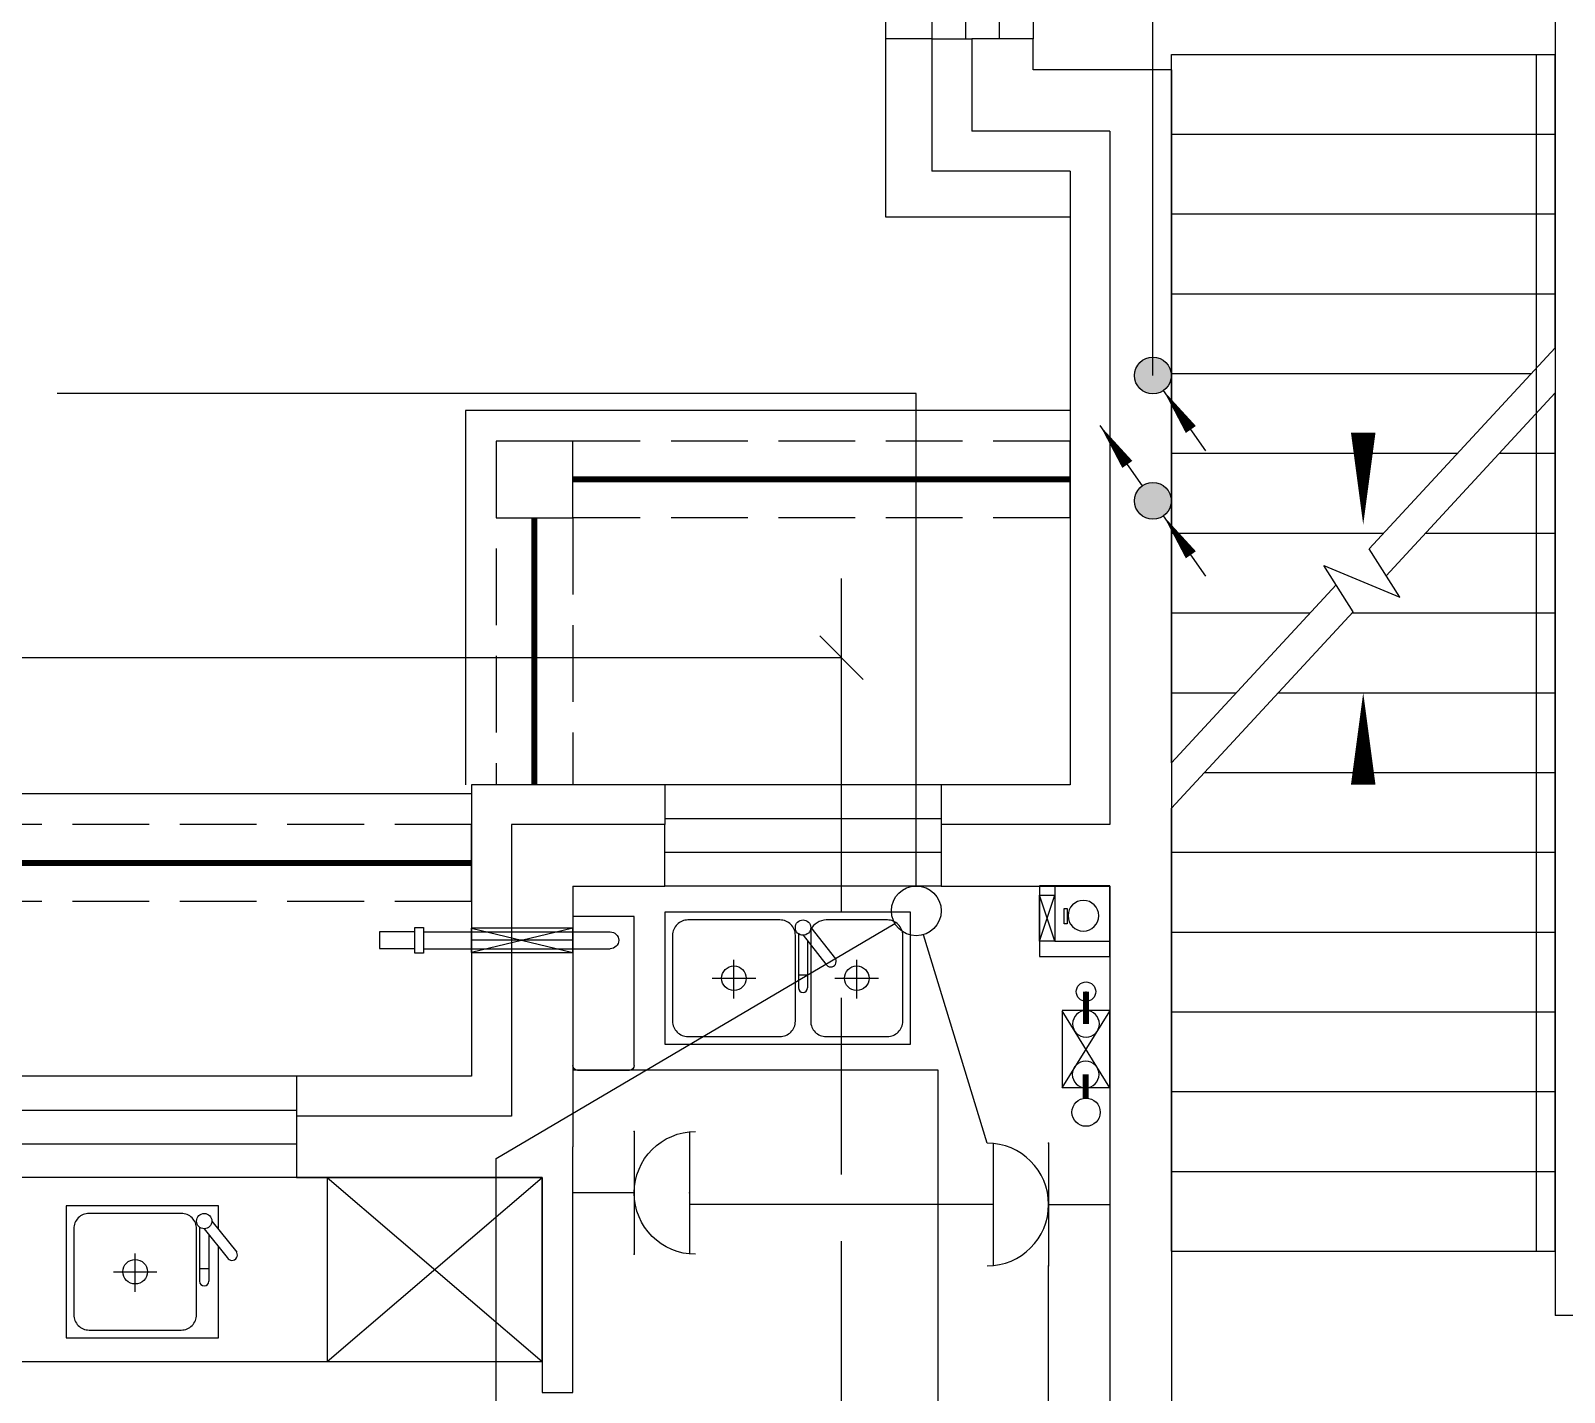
# Model space of a CAD drawing. Extents: x 4483434 to 4539506, y -104156 to -74067.
# Drawn here: x 4516212 to 4521208, y -84908 to -80470 of the extents above; entities that cross this region are included whole.
import ezdxf

# ---------------------------------------------------------------- set-up
doc = ezdxf.new("R2010")
doc.units = 0
doc.header["$LTSCALE"] = 1000
doc.header["$MEASUREMENT"] = 0
doc.linetypes.add('2标准层左边户_t8$0$DASH', pattern=[0.35, 0.25, -0.1])
doc.linetypes.add('DASH', pattern=[0.35, 0.25, -0.1])
for name, color, linetype in [('EQUIP-动力', 3, 'Continuous'), ('EQUIP-照明', 3, 'Continuous'), ('LAYER3', 7, 'Continuous'), ('LVTRY', 7, 'Continuous'), ('SURFACE', 6, 'Continuous'), ('TEL_TEXT', 7, 'Continuous'), ('图层1', 7, 'Continuous')]:
    doc.layers.add(name, color=color, linetype=linetype)
doc.styles.get("Standard").update_dxf_attribs({"font": 'gbenor.shx', "bigfont": 'gbcbig.shx'})

# ---------------------------------------------------------------- blocks, each defined once
blk = doc.blocks.new('sgfhjgfh')
for p, q in [((0, -485.5), (0, 0)), ((0, 0), (200, 0)), ((200, 0), (200, -485.5)), ((200, -77.5), (530, -77.5)), ((357.5, -105), (342.5, -105)), ((185, -500.5), (15, -500.5))]:
    blk.add_line(p, q)
for points in [[(200, -37.5), (530, -37.5), (530, -117.5), (200, -117.5), (200, -37.5), (530, -117.5), (530, -37.5), (200, -117.5)], [(685.9, -50), (78, -50)], [(685.9, -105), (78, -105)]]:
    blk.add_lwpolyline(points)
for points in [[(685.9, -119.8), (714.5, -119.8), (714.5, -35.2), (685.9, -35.2)], [(685.9, -119.8), (714.5, -119.8), (714.5, -35.2), (685.9, -35.2)], [(830, -104.6), (714.5, -104.6), (714.5, -49.6), (830, -49.6)]]:
    blk.add_lwpolyline(points, close=True)
for centre, radius, start, end in [((78, -77.5), 27.5, 90, 270), ((15, -485.5), 15, 180, 270), ((185, -485.5), 15, 270, 0)]:
    blk.add_arc(centre, radius, start, end)
blk = doc.blocks.new('20190804-秦皇岛紫金湾$0$紫金湾户型平面08.02$0$厨房龙头')
for p, q in [((0, 25), (101.8, 106)), ((25, 0), (118.9, 74.7)), ((43.9, 15), (196, 15)), ((154.2, -14.8), (154.2, 15.2)), ((20, -15), (196, -15))]:
    blk.add_line(p, q)
blk.add_circle((0, 0), 25)
for centre, radius, start, end in [((110.4, 90.3), 17.8, 298.592, 118.592), ((196, 0), 15, 270, 90)]:
    blk.add_arc(centre, radius, start, end)
blk = doc.blocks.new('A$C743B0476')
for p, q in [((225, 149.4), (225, 274.6)), ((153.9, 215), (296.1, 215))]:
    blk.add_line(p, q)
blk.add_lwpolyline([(496.7, 352.7), (496.7, 430), (0, 430), (0, 0), (496.7, 0), (496.7, 296.3)])
blk.add_lwpolyline([(25, 355), (25, 75, 0.414214), (75, 25), (375, 25, 0.414214), (425, 75), (425, 355, 0.414214), (375, 405), (75, 405, 0.414214)], format="xyb", close=True)
blk.add_circle((225, 215), 40)
at = {"rotation": 270}
blk.add_blockref('20190804-秦皇岛紫金湾$0$紫金湾户型平面08.02$0$厨房龙头', (450, 380), dxfattribs=at)
blk = doc.blocks.new('YQB08131076')
at = {"layer": 'LVTRY'}
for p, q in [((-175, 149.4), (-175, 274.6)), ((225, 149.4), (225, 274.6)), ((-246.1, 215), (-103.9, 215)), ((153.9, 215), (296.1, 215))]:
    blk.add_line(p, q, dxfattribs=at)
blk.add_lwpolyline([(400, 430), (-400, 430), (-400, 0), (400, 0)], close=True, dxfattribs=at)
blk.add_lwpolyline([(-375, 355), (-375, 75, 0.414214), (-325, 25), (-25, 25, 0.414214), (25, 75), (25, 355, 0.414214), (-25, 405), (-325, 405, 0.414214)], format="xyb", close=True, dxfattribs=at)
blk.add_lwpolyline([(75, 374.8), (75, 75, 0.414214), (125, 25), (325, 25, 0.414214), (375, 75), (375, 355, 0.414214), (325, 405), (125, 405, 0.245545), (75, 374.8, 0.299238)], format="xyb", dxfattribs=at)
for centre in [(-175, 215), (225, 215)]:
    blk.add_circle(centre, 40, dxfattribs=at)
at = {"layer": 'LVTRY', "rotation": 270}
blk.add_blockref('20190804-秦皇岛紫金湾$0$紫金湾户型平面08.02$0$厨房龙头', (50, 380), dxfattribs=at)
blk = doc.blocks.new('A$C218D6D86')
at = {"linetype": '2标准层左边户_t8$0$DASH', "ltscale": 10}
for p, q in [((230, 550.5), (180, 700.5)), ((180, 550.5), (230, 700.5))]:
    blk.add_line(p, q, dxfattribs=at)
for points in [[(230, 730.5), (230, 500.5), (0, 500.5)], [(180, 730.5), (180, 550.5), (0, 550.5)]]:
    blk.add_lwpolyline(points)
blk.add_lwpolyline([(230, 550.5), (230, 700.5), (180, 700.5), (180, 550.5)], close=True, dxfattribs=at)
blk.add_lwpolyline([(139.2, 607.5), (149.2, 607.5), (149.2, 657.5), (139.2, 657.5)], close=True)
at = {"ltscale": 30}
blk.add_circle((86.6, 633.5), 50, dxfattribs=at)
at = {"layer": 'Defpoints', "color": 250}
blk.add_lwpolyline([(0, 500.5), (0, 730.5), (230, 730.5)], dxfattribs=at)
blk = doc.blocks.new('$equip$00001238')
for p, q in [((0.497, 0.95), (-0.497, 0.95)), ((0.5, 0.5), (-0.5, 0.5)), ((0, 0.5), (0, 0))]:
    blk.add_line(p, q)
blk.add_arc((0, 1), 0.5, 180, 0)
for p in [(0, 0.95), (-0.5, 0.5), (0.5, 0.5), (0, 0)]:
    blk.add_point(p)
at = {"flags": 9}
blk.add_attdef('A', (0, 0), '', height=0.00002, dxfattribs=at)
blk = doc.blocks.new('$TCHSYS$WIN2D')
for p, q in [((-0.5, 0.5), (0.5, 0.5)), ((0.5, 0.1667), (-0.5, 0.1667)), ((0.5, -0.1667), (-0.5, -0.1667)), ((-0.5, -0.5), (0.5, -0.5))]:
    blk.add_line(p, q)

msp = doc.modelspace()

# ---------------------------------------------------------------- hatches: boundary and pattern name
at = {"layer": 'LAYER3'}
h = msp.add_hatch(color=0, dxfattribs=at)
edge = h.paths.add_edge_path()
edge.add_arc((4519868, -81594.4), 60, 0, 360)
h = msp.add_hatch(color=0, dxfattribs=at)
edge = h.paths.add_edge_path()
edge.add_arc((4519868, -82002.8), 60, 0, 360)

# ---------------------------------------------------------------- linework, layer by layer
at = {"color": 7}
for p, q in [((4521178, -79297.8), (4521178, -84657.8)), ((4519148, -80497.3), (4518998, -80497.3)), ((4519478, -80497.3), (4519278, -80497.3)), ((4519278, -80497.3), (4519278, -80797.8)), ((4519478, -80597.8), (4519478, -80497.3)), ((4519928, -82856.9), (4519928, -80547.8)), ((4519928, -80547.8), (4521178, -80547.8)), ((4521118, -84447.8), (4521118, -80547.8)), ((4521178, -81503.8), (4521178, -80547.8)), ((4519928, -80597.8), (4519478, -80597.8)), ((4519928, -80597.8), (4519928, -83157.8)), ((4519728, -80797.8), (4519278, -80797.8)), ((4519728, -80797.8), (4519728, -83057.8)), ((4519928, -80807.8), (4521178, -80807.8)), ((4519928, -81067.8), (4521178, -81067.8)), ((4519928, -81327.8), (4521178, -81327.8)), ((4520572.8, -82158.9), (4521178, -81503.8)), ((4519928, -81587.8), (4521100.4, -81587.8)), ((4520628.1, -82246.5), (4521178, -81651.1)), ((4521178, -84447.8), (4521178, -81651.1)), ((4519928, -81847.8), (4520860.2, -81847.8)), ((4520996.3, -81847.8), (4521178, -81847.8)), ((4519928, -82107.8), (4520620, -82107.8)), ((4520756.2, -82107.8), (4521178, -82107.8)), ((4520672.5, -82316.8), (4520572.8, -82158.9)), ((4520519.7, -82363.8), (4520424.4, -82212.9)), ((4520424.4, -82212.9), (4520672.5, -82316.8)), ((4519928, -82856.9), (4520464.4, -82276.3)), ((4519928, -83004.3), (4520519.7, -82363.8)), ((4519928, -82367.8), (4520379.9, -82367.8)), ((4520516, -82367.8), (4521178, -82367.8)), ((4519928, -82627.8), (4520139.7, -82627.8)), ((4520275.8, -82627.8), (4521178, -82627.8)), ((4520035.6, -82887.8), (4521178, -82887.8)), ((4519928, -84447.8), (4519928, -83004.3)), ((4517778, -83057.8), (4517778, -84007.8)), ((4518278, -83057.8), (4517778, -83057.8)), ((4518278, -83257.8), (4518278, -83057.8)), ((4519728, -83057.8), (4519178, -83057.8)), ((4519178, -83057.8), (4519178, -83257.8)), ((4519928, -83147.8), (4521178, -83147.8)), ((4519928, -83157.8), (4519928, -86107.8)), ((4517978, -83257.8), (4517978, -84107.8)), ((4517978, -83257.8), (4518278, -83257.8)), ((4519178, -83257.8), (4519728, -83257.8)), ((4519728, -83257.8), (4519728, -86207.8)), ((4519928, -83407.8), (4521178, -83407.8)), ((4519928, -83667.8), (4521178, -83667.8)), ((4519928, -83927.8), (4521178, -83927.8)), ((4517778, -84007.8), (4517078, -84007.8)), ((4517078, -84007.8), (4517078, -84207.8)), ((4517978, -84907.8), (4517978, -84107.8)), ((4517078, -84207.8), (4517878, -84207.8)), ((4517178, -84807.6), (4517878, -84207.8)), ((4517178, -84207.8), (4517878, -84807.6)), ((4517178, -84207.8), (4517178, -84807.6)), ((4517878, -84207.8), (4517878, -84907.8)), ((4519928, -84187.8), (4521178, -84187.8)), ((4519928, -84447.8), (4521178, -84447.8)), ((4521278, -84657.8), (4521178, -84657.8)), ((4517878, -84907.8), (4517978, -84907.8))]:
    msp.add_line(p, q, dxfattribs=at)
at = {"color": 7, "linetype": 'DASH'}
for p, q in [((4517728, -81807.8), (4517728, -82927.8)), ((4519598, -81807.8), (4517728, -81807.8)), ((4519598, -82057.8), (4519598, -81807.8)), ((4517978, -82057.8), (4517978, -82927.8)), ((4519598, -82057.8), (4517978, -82057.8)), ((4517978, -82927.8), (4517728, -82927.8)), ((4517648, -83057.8), (4514808, -83057.8)), ((4517648, -83307.8), (4517648, -83057.8)), ((4517648, -83307.8), (4514808, -83307.8))]:
    msp.add_line(p, q, dxfattribs=at)
at = {"color": 7, "ltscale": 1000}
for p, q in [((4519649.9, -83707.2), (4519649.9, -83602.1)), ((4519648.8, -83871.9), (4519648.8, -83948.8))]:
    msp.add_line(p, q, dxfattribs=at)
at = {"color": 7, "lineweight": -3}
for p, q in [((4519728, -83663), (4519572.6, -83663)), ((4519572.6, -83664.2), (4519572.6, -83915.1)), ((4519728, -83915.1), (4519572.6, -83664.2)), ((4519572.6, -83915.1), (4519728, -83665.6)), ((4519728, -83915.1), (4519728, -83664.2)), ((4519728, -83915.1), (4519572.6, -83915.1))]:
    msp.add_line(p, q, dxfattribs=at)
at = {"color": 7}
for points in [[(4519598, -81077.8), (4518998, -81077.8), (4518998, -78817.3), (4519878, -78817.3), (4520028, -78917.3), (4520028, -78967.3)], [(4519598, -81707.8), (4517628, -81707.8), (4517628, -82927.8)], [(4517648, -82957.8), (4514808, -82957.8)], [(4517978, -87007.8), (4519168, -87007.8), (4519168, -83857.8), (4517978, -83857.8)]]:
    msp.add_lwpolyline(points, dxfattribs=at)
for points in [[(4520553, -80432.5, 0, 0, 0), (4520553, -82080.1, 0, 80, 0), (4520553, -81780.1, 0, 0, 0)], [(4520553, -84505.3, 0, 0, 0), (4520553, -82627.8, 0, 80, 0), (4520553, -82927.8, 0, 0, 0)]]:
    msp.add_lwpolyline(points, format="xyseb", dxfattribs=at)
for points in [[(4517728, -82057.8), (4517978, -82057.8), (4517978, -81807.8), (4517728, -81807.8)], [(4514678, -84207.8), (4514678, -84807.6), (4517878, -84807.6), (4517878, -84207.8)]]:
    msp.add_lwpolyline(points, close=True, dxfattribs=at)
at = {"color": 7, "const_width": 20}
for points in [[(4517978, -81932.8), (4519598, -81932.8)], [(4517853, -82057.8), (4517853, -82927.8)], [(4517648, -83182.8), (4514808, -83182.8)], [(4519649.9, -83602.1), (4519649.9, -83707.2)], [(4519648.8, -83871.9), (4519648.8, -83948.8)]]:
    msp.add_lwpolyline(points, dxfattribs=at)
at = {"color": 7, "lineweight": -3}
for centre, radius in [((4519649.9, -83602.1), 31.7), ((4519650.1, -83994.9), 46)]:
    msp.add_circle(centre, radius, dxfattribs=at)
at = {"color": 7, "lineweight": -3, "extrusion": (0, 0, -1)}
for centre, start_param, end_param in [((4519649.9, -83707.2), 1.570796223017356, 7.853981530196942), ((4519648.8, -83871.9), 1.570796, 7.853981)]:
    msp.add_ellipse(centre, major_axis=(-43.5, 0), ratio=0.999997, start_param=start_param, end_param=end_param, dxfattribs=at)
at = {"layer": 'EQUIP-照明', "color": 3}
msp.add_circle((4519097.1, -83338.9), 81.1, dxfattribs=at)
at = {"layer": 'LAYER3', "color": 0}
for p, q in [((4520040.4, -81839.9), (4519902.5, -81643.5)), ((4519833.5, -81953.7), (4519695.6, -81757.3)), ((4520040.4, -82248.3), (4519902.5, -82051.9))]:
    msp.add_line(p, q, dxfattribs=at)
for points in [[(4519902.5, -81643.5, 0, 40, 0), (4519991.4, -81770.1, 40, 40, 0)], [(4519695.6, -81757.3, 0, 40, 0), (4519784.5, -81883.9, 40, 40, 0)], [(4519902.5, -82051.9, 0, 40, 0), (4519991.4, -82178.5, 40, 40, 0)]]:
    msp.add_lwpolyline(points, format="xyseb", dxfattribs=at)
for centre in [(4519868, -81594.4), (4519868, -82002.8)]:
    msp.add_circle(centre, 60, dxfattribs=at)
at = {"layer": 'SURFACE'}
for p, q in [((4519148, -80497.3), (4519278, -80497.3)), ((4519148, -80497.3), (4519148, -80927.8)), ((4519598, -80927.8), (4519148, -80927.8)), ((4519598, -80927.8), (4519598, -82927.8)), ((4517648, -82927.8), (4517648, -83877.8)), ((4518278, -82927.8), (4517648, -82927.8)), ((4518278, -82927.8), (4518278, -83057.8)), ((4519178, -82927.8), (4519178, -83057.8)), ((4519598, -82927.8), (4519178, -82927.8)), ((4517078, -83877.8), (4517078, -84007.8)), ((4517648, -83877.8), (4517078, -83877.8))]:
    msp.add_line(p, q, dxfattribs=at)
at = {"layer": 'TEL_TEXT'}
for p, q in [((4519097.1, -81652.8), (4516297.8, -81652.8)), ((4519097.1, -83257.8), (4519097.1, -81652.8))]:
    msp.add_line(p, q, dxfattribs=at)
at = {"layer": 'TEL_TEXT', "color": 0}
for p, q in [((4518782.3, -82442.9), (4518923.7, -82584.3)), ((4514714, -82513.6), (4518853, -82513.6))]:
    msp.add_line(p, q, dxfattribs=at)
at = {"layer": '图层1', "color": 4}
for p, q in [((4519868, -81594.4), (4519868, -80195.5)), ((4518853, -83343.5), (4518853, -82256.1)), ((4517728, -84146.1), (4519027.2, -83380.1)), ((4519328, -84095.7), (4519120.8, -83416.5)), ((4518853, -84197.9), (4518853, -83622.1)), ((4517728, -85507.5), (4517728, -84146.1)), ((4519348, -84295.7), (4518358, -84295.7)), ((4518853, -85140.1), (4518853, -84415.7)), ((4519528, -86857.8), (4519528, -84495.7))]:
    msp.add_line(p, q, dxfattribs=at)

# ---------------------------------------------------------------- block references
at = {"color": 7, "yscale": 330, "zscale": 330}
for p, xscale, rotation in [((4519313, -80097.3), 800, 269.9999866850443), ((4518728, -83092.8), 900, 180), ((4516228, -84042.8), 1700, 180)]:
    msp.add_blockref('$TCHSYS$WIN2D', p, dxfattribs=dict(at, xscale=xscale, rotation=rotation))
at = {"color": 7, "extrusion": (0, 0, -1), "zscale": -1}
for name, p in [('A$C218D6D86', (-4519728, -83988.2)), ('sgfhjgfh', (-4518178, -83357.3))]:
    msp.add_blockref(name, p, dxfattribs=at)
at = {"color": 7}
for name, p in [('YQB08131076', (4518678, -83773.4)), ('A$C743B0476', (4516327.4, -84729.7))]:
    msp.add_blockref(name, p, dxfattribs=at)
at = {"layer": 'EQUIP-动力', "color": 4, "yscale": 400, "zscale": 400}
for p, xscale, rotation in [((4517978, -84258), -400, 270), ((4519728, -84295.7), 400, 90.00000000000003)]:
    msp.add_blockref('$equip$00001238', p, dxfattribs=dict(at, xscale=xscale, rotation=rotation))

doc.saveas('drawing.dxf')
